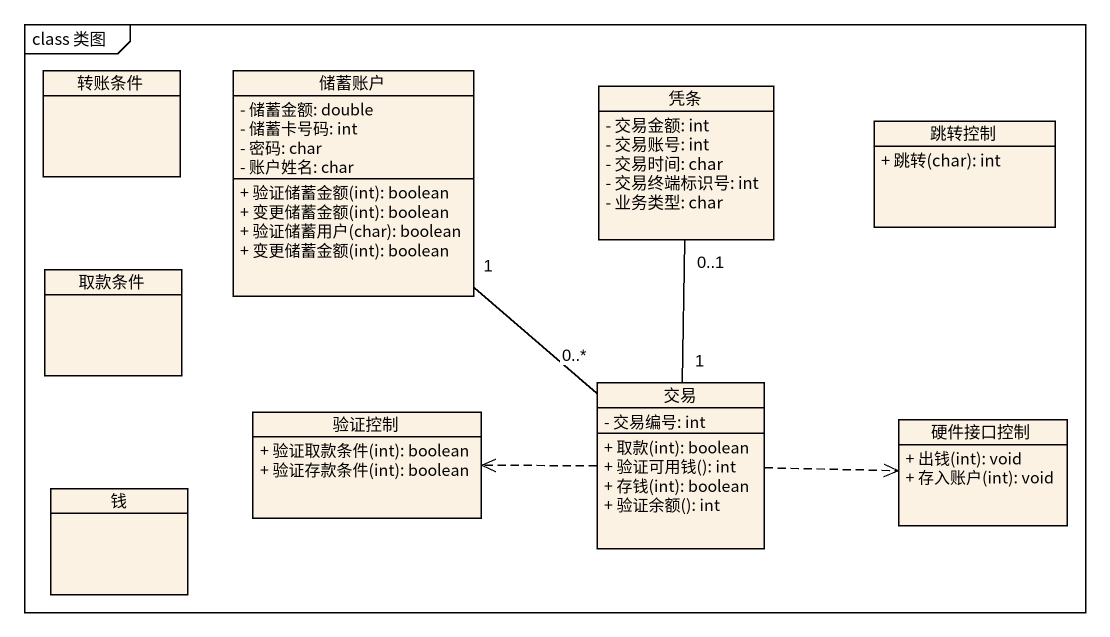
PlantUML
@startuml
mainframe class 类图
hide circle
hide empty members
skinparam classAttributeIconSize 0
class 转账条件
class 储蓄账户 {
  - 储蓄金额: double
  - 储蓄卡号码: int
  - 密码: char
  - 账户姓名: char
  + 验证储蓄金额(int): boolean
  + 变更储蓄金额(int): boolean
  + 验证储蓄用户(char): boolean
  + 变更储蓄金额(int): boolean
}
class 凭条 {
  - 交易金额: int
  - 交易账号: int
  - 交易时间: char
  - 交易终端标识号: int
  - 业务类型: char
}
class 跳转控制 {
  + 跳转(char): int
}
class 取款条件
class 验证控制 {
  + 验证取款条件(int): boolean
  + 验证存款条件(int): boolean
}
class 交易 {
  - 交易编号: int
  + 取款(int): boolean
  + 验证可用钱(): int
  + 存钱(int): boolean
  + 验证余额(): int
}
class 硬件接口控制 {
  + 出钱(int): void
  + 存入账户(int): void
}
class 钱
储蓄账户 "1" -- "0..*" 交易
交易 "1" -up- "0..1" 凭条
交易 .left.> 验证控制
交易 .right.> 硬件接口控制
@enduml
